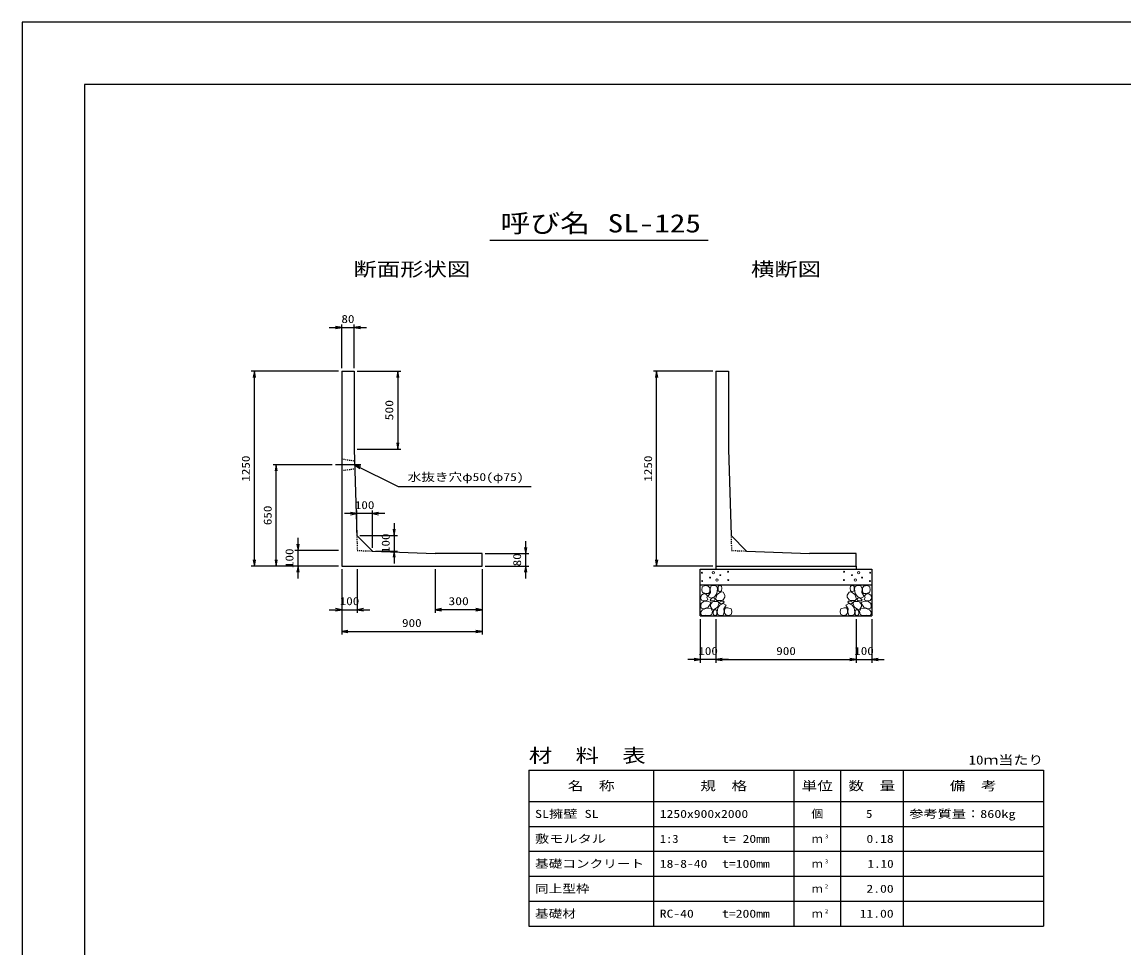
# Model space of a CAD drawing. Units: millimetres at full size. Extents: x 0 to 16820, y 0 to 11880.
# Drawn here: x 0 to 7067, y 5940 to 11880 of the extents above; entities that cross this region are included whole.
import ezdxf
from ezdxf.enums import TextEntityAlignment as Align

# ---------------------------------------------------------------- set-up
doc = ezdxf.new("R2010")
doc.units = ezdxf.units.MM
doc.linetypes.add('CHAIN', pattern=[18.5, 12, -1.5, 3.5, -1.5])
doc.linetypes.add('DASHED_SPACED', pattern=[12, 6, -6])
for name, color, linetype, lineweight in [('D-BMK', 2, 'CHAIN', 25), ('D-DCR-HCHn', 4, 'Continuous', 9), ('D-MTR-FRAM', 7, 'Continuous', 25), ('D-MTR-LINE', 7, 'Continuous', 25), ('D-STR-DIM', 7, 'Continuous', 25), ('D-STR-STRn', 1, 'Continuous', 25), ('D-STR-TXT', 7, 'Continuous', 25), ('D-TTL', 2, 'Continuous', 25), ('D-TTL-TXT', 7, 'Continuous', 25)]:
    doc.layers.add(name, color=color, linetype=linetype, lineweight=lineweight)
doc.layers.add('D-MTR', color=7, linetype='Continuous')
doc.layers.add('D-MTR-TXT', color=7, linetype='Continuous')
doc.styles.add('ＭＳ ゴシック', font='')
doc.styles.get('ＭＳ ゴシック').set_extended_font_data('MS Gothic')

# ---------------------------------------------------------------- blocks, each defined once
blk = doc.blocks.new('open_arrow')
at = {"color": 0, "linetype": 'Continuous', "lineweight": -2}
blk.add_lwpolyline([(7.5, 1.25), (0, 0), (7.5, -1.25)], dxfattribs=at)

msp = doc.modelspace()

# ---------------------------------------------------------------- linework, layer by layer
at = {"layer": 'D-BMK'}
msp.add_line((2173.077, 9040), (2010, 9040), dxfattribs=at)
at = {"layer": 'D-DCR-HCHn'}
for points in [[(4357.281, 8203.808), (4350.346, 8183.005), (4359.592, 8169.136), (4382.707, 8166.824), (4398.488, 8173.599), (4391.952, 8189.939), (4396.575, 8199.185), (4387.33, 8208.431), (4373.461, 8213.053)], [(4401.198, 8261.594), (4380.395, 8266.217), (4361.904, 8256.971), (4359.592, 8236.168), (4364.215, 8219.988), (4387.33, 8213.053), (4403.51, 8213.053), (4410.444, 8224.611), (4410.444, 8250.037)], [(4419.69, 8263.906), (4412.756, 8243.102), (4415.067, 8219.988), (4398.887, 8194.562), (4419.69, 8183.005), (4442.805, 8194.562), (4456.673, 8213.053), (4461.296, 8243.102), (4456.673, 8259.283), (4442.805, 8266.217)], [(4458.985, 8208.431), (4447.427, 8180.693), (4456.673, 8169.136), (4484.411, 8169.136), (4495.968, 8173.759), (4507.525, 8189.939), (4507.525, 8203.808), (4495.968, 8222.299), (4482.099, 8224.611)], [(4463.608, 8259.283), (4463.608, 8231.545), (4475.165, 8224.611), (4486.722, 8231.545), (4489.034, 8247.725), (4486.722, 8261.594), (4470.542, 8266.217)], [(5341.015, 8208.431), (5352.573, 8180.693), (5343.327, 8169.136), (5315.589, 8169.136), (5304.032, 8173.759), (5292.475, 8189.939), (5292.475, 8203.808), (5304.032, 8222.299), (5317.901, 8224.611)], [(5336.392, 8259.283), (5336.392, 8231.545), (5324.835, 8224.611), (5313.278, 8231.545), (5310.966, 8247.725), (5313.278, 8261.594), (5329.458, 8266.217)], [(5380.31, 8263.906), (5387.244, 8243.102), (5384.933, 8219.988), (5401.113, 8194.562), (5380.31, 8183.005), (5357.195, 8194.562), (5343.327, 8213.053), (5338.704, 8243.102), (5343.327, 8259.283), (5357.195, 8266.217)], [(5398.802, 8261.594), (5419.605, 8266.217), (5438.096, 8256.971), (5440.408, 8236.168), (5435.785, 8219.988), (5412.67, 8213.053), (5396.49, 8213.053), (5389.556, 8224.611), (5389.556, 8250.037)], [(5442.719, 8203.808), (5449.654, 8183.005), (5440.408, 8169.136), (5417.293, 8166.824), (5401.512, 8173.599), (5408.048, 8189.939), (5403.425, 8199.185), (5412.67, 8208.431), (5426.539, 8213.053)], [(4401.155, 8127.009), (4418.277, 8152.692), (4416.137, 8159.112), (4392.594, 8165.533), (4371.192, 8163.393), (4356.21, 8150.551), (4354.07, 8135.57), (4356.21, 8120.588), (4373.332, 8116.308)], [(4424.313, 8183.005), (4412.756, 8173.759), (4417.379, 8166.824), (4433.559, 8166.824), (4440.493, 8169.136), (4445.116, 8178.382), (4438.182, 8185.316)], [(4461.082, 8127.009), (4471.783, 8152.692), (4463.222, 8163.393), (4437.539, 8163.393), (4426.838, 8159.112), (4416.137, 8144.131), (4416.137, 8131.289), (4426.838, 8114.167), (4439.679, 8112.027)], [(4497.466, 8075.643), (4503.886, 8094.905), (4501.746, 8116.308), (4516.728, 8139.85), (4497.466, 8150.551), (4476.063, 8139.85), (4463.222, 8122.728), (4458.941, 8094.905), (4463.222, 8079.924), (4476.063, 8073.503)], [(4493.185, 8150.551), (4503.886, 8159.112), (4499.606, 8165.533), (4484.624, 8165.533), (4478.204, 8163.393), (4473.923, 8154.832), (4480.344, 8148.411)], [(5302.534, 8075.643), (5296.114, 8094.905), (5298.254, 8116.308), (5283.272, 8139.85), (5302.534, 8150.551), (5323.937, 8139.85), (5336.778, 8122.728), (5341.059, 8094.905), (5336.778, 8079.924), (5323.937, 8073.503)], [(5306.815, 8150.551), (5296.114, 8159.112), (5300.394, 8165.533), (5315.376, 8165.533), (5321.796, 8163.393), (5326.077, 8154.832), (5319.656, 8148.411)], [(5338.918, 8127.009), (5328.217, 8152.692), (5336.778, 8163.393), (5362.461, 8163.393), (5373.162, 8159.112), (5383.863, 8144.131), (5383.863, 8131.289), (5373.162, 8114.167), (5360.321, 8112.027)], [(5375.687, 8183.005), (5387.244, 8173.759), (5382.621, 8166.824), (5366.441, 8166.824), (5359.507, 8169.136), (5354.884, 8178.382), (5361.818, 8185.316)], [(5398.845, 8127.009), (5381.723, 8152.692), (5383.863, 8159.112), (5407.406, 8165.533), (5428.808, 8163.393), (5443.79, 8150.551), (5445.93, 8135.57), (5443.79, 8120.588), (5426.668, 8116.308)], [(4409.716, 8073.503), (4424.698, 8079.924), (4428.978, 8101.326), (4420.417, 8116.308), (4405.435, 8120.588), (4386.173, 8118.448), (4364.771, 8109.887), (4354.07, 8097.045), (4354.07, 8082.064), (4360.49, 8073.503), (4386.173, 8075.643)], [(4456.801, 8079.924), (4456.801, 8105.606), (4446.1, 8112.027), (4435.399, 8105.606), (4433.259, 8090.625), (4435.399, 8077.783), (4450.381, 8073.503)], [(4514.588, 8077.783), (4533.85, 8073.503), (4550.972, 8082.064), (4553.112, 8101.326), (4548.831, 8116.308), (4527.429, 8122.728), (4512.447, 8122.728), (4506.027, 8112.027), (4506.027, 8088.484)], [(5285.412, 8077.783), (5266.15, 8073.503), (5249.028, 8082.064), (5246.888, 8101.326), (5251.169, 8116.308), (5272.571, 8122.728), (5287.553, 8122.728), (5293.973, 8112.027), (5293.973, 8088.484)], [(5343.199, 8079.924), (5343.199, 8105.606), (5353.9, 8112.027), (5364.601, 8105.606), (5366.741, 8090.625), (5364.601, 8077.783), (5349.619, 8073.503)], [(5390.284, 8073.503), (5375.302, 8079.924), (5371.022, 8101.326), (5379.583, 8116.308), (5394.565, 8120.588), (5413.827, 8118.448), (5435.229, 8109.887), (5445.93, 8097.045), (5445.93, 8082.064), (5439.51, 8073.503), (5413.827, 8075.643)]]:
    msp.add_lwpolyline(points, close=True, dxfattribs=at)
for centre, radius in [((4360.727, 8347.43), 3), ((4433.336, 8347.43), 7.5), ((4528.131, 8353.481), 3), ((5271.869, 8353.481), 3), ((5366.664, 8347.43), 7.5), ((5439.273, 8347.43), 3), ((4361.869, 8293.919), 3), ((4412.292, 8315.761), 3), ((4456.664, 8299.97), 7.5), ((4477.708, 8331.639), 3), ((4529.273, 8299.97), 3), ((5270.727, 8299.97), 3), ((5322.292, 8331.639), 3), ((5343.336, 8299.97), 7.5), ((5387.708, 8315.761), 3), ((5438.131, 8293.919), 3)]:
    msp.add_circle(centre, radius, dxfattribs=at)
at = {"layer": 'D-MTR-FRAM'}
for p, q in [((3250, 7080), (6550, 7080)), ((3250, 7080), (3250, 6080)), ((6550, 7080), (6550, 6080)), ((3250, 6080), (6550, 6080))]:
    msp.add_line(p, q, dxfattribs=at)
at = {"layer": 'D-MTR-LINE'}
for p, q in [((4050, 7080), (4050, 6080)), ((4950, 7080), (4950, 6080)), ((5250, 7080), (5250, 6080)), ((5650, 7080), (5650, 6080)), ((3250, 6880), (6550, 6880)), ((3250, 6720), (6550, 6720)), ((3250, 6560), (6550, 6560)), ((3250, 6400), (6550, 6400)), ((3250, 6240), (6550, 6240))]:
    msp.add_line(p, q, dxfattribs=at)
at = {"layer": 'D-STR-DIM'}
for p, q in [((1970, 9920), (2210, 9920)), ((2050, 9660), (2050, 9940)), ((2130, 9660), (2130, 9940)), ((2030, 9640), (1470, 9640)), ((1490, 8390), (1490, 9640)), ((2150, 9640), (2430, 9640)), ((2410, 9640), (2410, 9140)), ((4430, 9640), (4050, 9640)), ((4070, 8390), (4070, 9640)), ((2150, 9140), (2430, 9140)), ((1990, 9040), (1610, 9040)), ((1630, 8390), (1630, 9040)), ((2327.043, 8726.118), (2067.043, 8726.118)), ((2147.043, 8606.118), (2147.043, 8746.118)), ((2247.043, 8506.118), (2247.043, 8746.118)), ((2387.043, 8666.118), (2387.043, 8406.118)), ((1770, 8310), (1770, 8570)), ((2167.043, 8586.118), (2407.043, 8586.118)), ((2030, 8490), (1750, 8490)), ((2267.043, 8486.118), (2407.043, 8486.118)), ((3230, 8310), (3230, 8550)), ((2970, 8470), (3250, 8470)), ((2030, 8390), (1470, 8390)), ((2030, 8390), (1610, 8390)), ((2030, 8390), (1750, 8390)), ((2050, 8370), (2050, 8090)), ((2050, 8370), (2050, 7950)), ((2150, 8370), (2150, 8090)), ((2650, 8370), (2650, 8090)), ((2950, 8370), (2950, 7950)), ((2950, 8370), (2950, 8090)), ((2970, 8390), (3250, 8390)), ((4430, 8390), (4050, 8390)), ((1970, 8110), (2230, 8110)), ((2950, 8110), (2650, 8110)), ((4350, 8050), (4350, 7770)), ((4450, 8050), (4450, 7770)), ((4450, 8050), (4450, 7770)), ((5350, 8050), (5350, 7770)), ((5350, 8050), (5350, 7770)), ((5450, 8050), (5450, 7770)), ((2050, 7970), (2950, 7970)), ((4530, 7790), (4270, 7790)), ((4450, 7790), (5350, 7790)), ((5270, 7790), (5530, 7790))]:
    msp.add_line(p, q, dxfattribs=at)
at = {"layer": 'D-STR-STRn'}
for p, q in [((2050, 9640), (2130, 9640)), ((2050, 9640), (2050, 8390)), ((2130, 9640), (2130, 9140)), ((4450, 9640), (4530, 9640)), ((4450, 9640), (4450, 8390)), ((4530, 9640), (4530, 9140)), ((2130, 9140), (2147.043, 8586.118)), ((4530, 9140), (4547.043, 8586.118)), ((2247.043, 8486.118), (2147.043, 8586.118)), ((4647.043, 8486.118), (4547.043, 8586.118)), ((2247.043, 8486.118), (2650, 8470)), ((4647.043, 8486.118), (5050, 8470)), ((2950, 8470), (2650, 8470)), ((2950, 8390), (2950, 8470)), ((5350, 8470), (5050, 8470)), ((5350, 8390), (5350, 8470)), ((2050, 8390), (2950, 8390)), ((4350, 8070), (4350, 8370)), ((4350, 8370), (5450, 8370)), ((4450, 8390), (5350, 8390)), ((4450, 8390), (4450, 8370)), ((5350, 8390), (5350, 8370)), ((5450, 8370), (5450, 8070)), ((4350, 8270), (5450, 8270)), ((4350, 8070), (5450, 8070))]:
    msp.add_line(p, q, dxfattribs=at)
at = {"layer": 'D-STR-STRn', "linetype": 'DASHED_SPACED'}
for p, q in [((2050, 9077.5), (2132.308, 9065)), ((2050, 9002.5), (2133.846, 9015))]:
    msp.add_line(p, q, dxfattribs=at)
at = {"layer": 'D-STR-STRn', "color": 2, "linetype": 'DASHED_SPACED'}
for p, q in [((2147.043, 8586.118), (2150, 8490)), ((4547.043, 8586.118), (4550, 8490)), ((2150, 8490), (2247.043, 8486.118)), ((4550, 8490), (4647.043, 8486.118))]:
    msp.add_line(p, q, dxfattribs=at)
at = {"layer": 'D-STR-TXT'}
msp.add_lwpolyline([(2133.077, 9040), (2413.077, 8900), (2453.077, 8900), (3266.173, 8900)], dxfattribs=at)
at = {"layer": 'D-TTL'}
for points in [[(0, 0), (16820, 0), (16820, 11880), (0, 11880)], [(400, 400), (16420, 400), (16420, 11480), (400, 11480)]]:
    msp.add_lwpolyline(points, close=True, dxfattribs=at)
at = {"layer": 'D-TTL-TXT'}
msp.add_line((3000, 10480), (4400, 10480), dxfattribs=at)

# ---------------------------------------------------------------- block references
at = {"layer": 'D-STR-DIM', "xscale": 5.33, "yscale": 5.33}
for p, rotation in [((2050, 9920), 180), ((1490, 9640), 270), ((2410, 9640), 270), ((4070, 9640), 270), ((2410, 9140), 90), ((1630, 9040), 270), ((2147.043, 8726.118), 180), ((2387.043, 8586.118), 90), ((1770, 8490), 90), ((2387.043, 8486.118), 270), ((3230, 8470), 90), ((1490, 8390), 90), ((1630, 8390), 90), ((4070, 8390), 90), ((1770, 8390), 270), ((3230, 8390), 270), ((2050, 8110), 180), ((2950, 8110), 180), ((2950, 7970), 180), ((4350, 7790), 180), ((5350, 7790), 180), ((5350, 7790), 180)]:
    msp.add_blockref('open_arrow', p, dxfattribs=dict(at, rotation=rotation))
for p in [(2130, 9920), (2247.043, 8726.118), (2150, 8110), (2650, 8110), (2050, 7970), (4450, 7790), (4450, 7790), (5450, 7790)]:
    msp.add_blockref('open_arrow', p, dxfattribs=at)
at = {"layer": 'D-STR-TXT', "xscale": 5.33, "yscale": 5.33, "rotation": 333.4}
msp.add_blockref('open_arrow', (2133.077, 9040), dxfattribs=at)

# ---------------------------------------------------------------- texts
at = {"layer": 'D-MTR', "style": 'ＭＳ ゴシック', "width": 1.25}
msp.add_text('材\u3000料\u3000表', height=87.98, dxfattribs=at).set_placement((3250, 7104), align=Align.BOTTOM_LEFT)
at = {"layer": 'D-MTR', "style": 'ＭＳ ゴシック', "width": 1.2}
msp.add_text('10ｍ当たり', height=58.65, dxfattribs=at).set_placement((6550, 7099.333), align=Align.BOTTOM_RIGHT)
at = {"layer": 'D-MTR-TXT', "style": 'ＭＳ ゴシック'}
for s, height, width, p in [('名\u3000称', 58.65, 1.25, (3650, 6980)), ('規\u3000格', 58.65, 1.25, (4500, 6980)), ('単位', 58.65, 1.25, (5100, 6980)), ('数\u3000量', 58.65, 1.25, (5450, 6980)), ('備\u3000考', 58.65, 1.25, (6100, 6980)), ('個', 51.32, 1.1, (5100, 6800))]:
    msp.add_text(s, height=height, dxfattribs=dict(at, width=width)).set_placement(p, align=Align.MIDDLE_CENTER)
for s, width, p in [('SL擁壁 SL', 1.3, (3290, 6800)), ('1250x900x2000', 1.25, (4090, 6800)), ('参考質量：860kg', 1.3, (5690, 6800)), ('敷モルタル', 1.3, (3290, 6640)), ('1:3', 1.15, (4090, 6640)), ('t= 20mm', 1.25, (4490, 6640)), ('基礎コンクリート', 1.25, (3290, 6480)), ('18-8-40', 1.25, (4090, 6480)), ('t=100mm', 1.25, (4490, 6480)), ('同上型枠', 1.25, (3290, 6320)), ('基礎材', 1.25, (3290, 6160)), ('RC-40', 1.25, (4090, 6160)), ('t=200mm', 1.25, (4490, 6160))]:
    msp.add_text(s, height=51.32, dxfattribs=dict(at, width=width)).set_placement(p, align=Align.MIDDLE_LEFT)
for s, width, p in [('5', 1.15, (5453.553, 6800)), ('0.18', 1.25, (5590, 6640)), ('1.10', 1.2, (5590, 6480)), ('2.00', 1.25, (5590, 6320)), ('11.00', 1.25, (5590, 6160))]:
    msp.add_text(s, height=51.32, dxfattribs=dict(at, width=width)).set_placement(p, align=Align.MIDDLE_RIGHT)
for p in [(5100, 6640), (5100, 6480), (5100, 6320), (5100, 6160)]:
    msp.add_text('ｍ', height=51.32, dxfattribs=at).set_placement(p, align=Align.MIDDLE_CENTER)
at = {"layer": 'D-MTR-TXT', "style": 'ＭＳ ゴシック', "width": 1.15}
for s, p in [('3', (5150, 6635.333)), ('3', (5150, 6475.333)), ('2', (5150, 6315.333)), ('2', (5150, 6155.333))]:
    msp.add_text(s, height=25.66, dxfattribs=at).set_placement(p, align=Align.BOTTOM_LEFT)
at = {"layer": 'D-STR-DIM', "style": 'ＭＳ ゴシック'}
for s, width, p in [('80', 1.2, (2090, 9975)), ('100', 1.2, (2197.043, 8781.118)), ('100', 1.2, (2100, 8165)), ('300', 1.25, (2800, 8165)), ('900', 1.2, (2500, 8025)), ('100', 1.2, (4400, 7845)), ('900', 1.2, (4900, 7845)), ('100', 1.2, (5400, 7845))]:
    msp.add_text(s, height=51.32, dxfattribs=dict(at, width=width)).set_placement(p, align=Align.MIDDLE_CENTER)
for s, width, p in [('500', 1.25, (2355, 9390)), ('1250', 1.2, (1435, 9015)), ('1250', 1.2, (4015, 9015)), ('650', 1.2, (1575, 8715)), ('100', 1.2, (2332.043, 8536.118)), ('100', 1.2, (1715, 8440)), ('80', 1.2, (3175, 8430))]:
    msp.add_text(s, height=51.32, rotation=90, dxfattribs=dict(at, width=width)).set_placement(p, align=Align.MIDDLE_CENTER)
at = {"layer": 'D-STR-TXT', "style": 'ＭＳ ゴシック', "width": 1.25}
msp.add_text('水抜き穴φ50(φ75)', height=51.32, dxfattribs=at).set_placement((2473.077, 8920), align=Align.BOTTOM_LEFT)
at = {"layer": 'D-TTL-TXT', "style": 'ＭＳ ゴシック'}
for s, height, width, p in [('呼び名', 117.3, 1.2, (3355, 10495)), ('SL-125', 117.3, 1.25, (4055, 10495)), ('断面形状図', 87.98, 1.25, (2500, 10224)), ('横断図', 87.98, 1.25, (4900, 10224))]:
    msp.add_text(s, height=height, dxfattribs=dict(at, width=width)).set_placement(p, align=Align.BOTTOM_CENTER)

doc.saveas('drawing.dxf')
